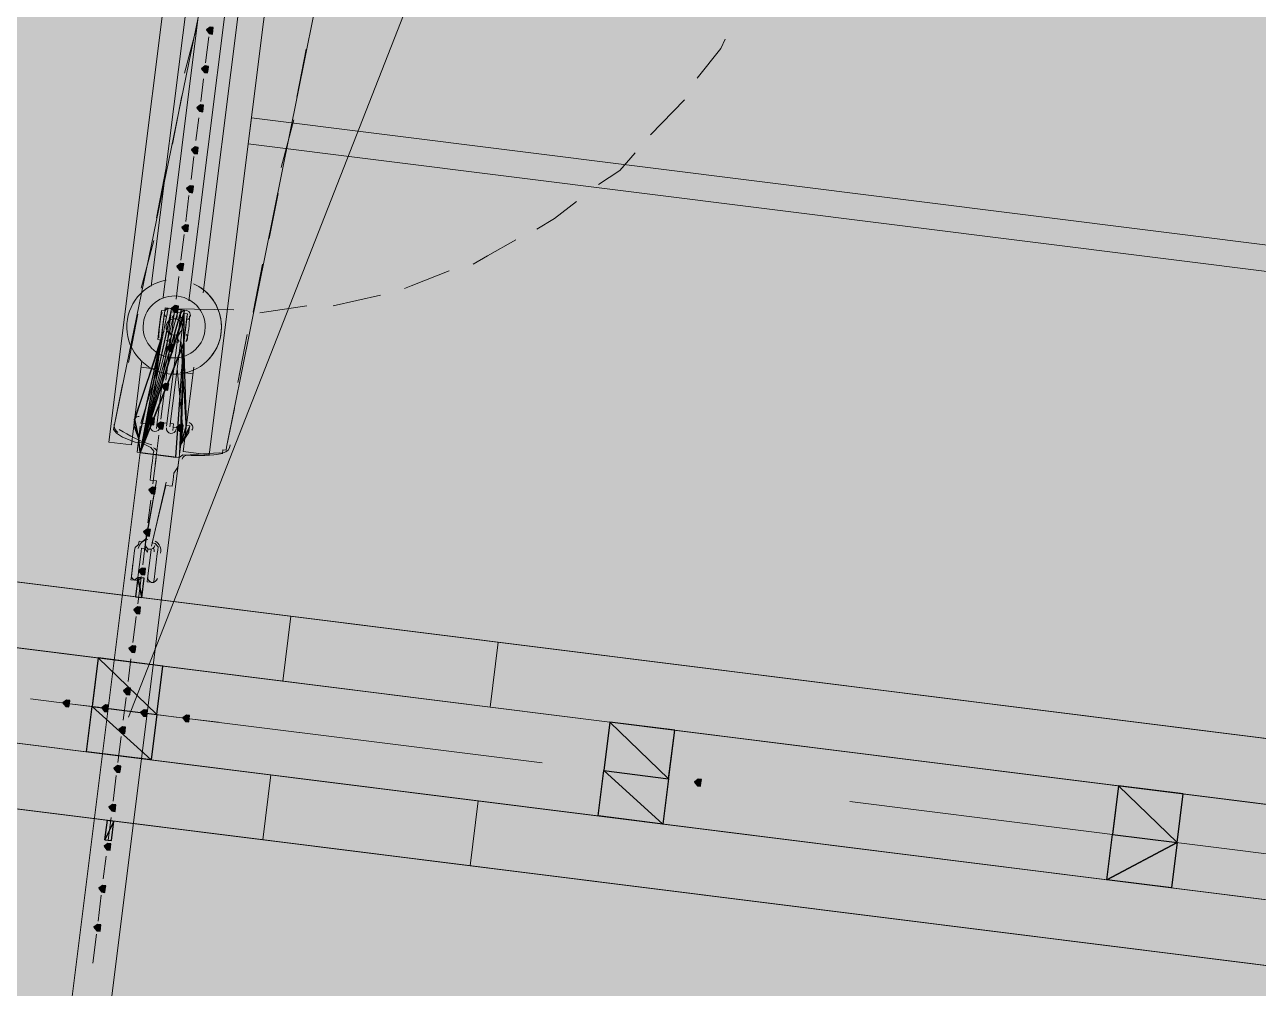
# Model space of a CAD drawing. Header units: metres. Extents: x -4 to 509425, y 7549 to 4732445.
# Drawn here: x 476022.517 to 476025.717, y 4719776.647 to 4719779.146 of the extents above; entities that cross this region are included whole.
import ezdxf

# ---------------------------------------------------------------- set-up
doc = ezdxf.new("R2010")
doc.units = ezdxf.units.M
doc.header["$LTSCALE"] = 0.01
doc.header["$MEASUREMENT"] = 0
doc.layers.get('0').update_dxf_attribs({"lineweight": 0})
for name, color, linetype in [('_SUBESTACIÓN', 1, 'Continuous'), ('NUDO GAROÑA', 211, 'Continuous'), ('SUBESTACION LA VID', 253, 'Continuous')]:
    doc.layers.add(name, color=color, linetype=linetype)

# ---------------------------------------------------------------- blocks, each defined once
blk = doc.blocks.new('A$Cfff6051d')
at = {"layer": 'SUBESTACION LA VID', "transparency": 33554687}
h = blk.add_hatch(color=256, dxfattribs=at)
h.dxf.hatch_style = 2
h.paths.add_polyline_path([(476023.0055, 4719779.1301), (476023.0065, 4719779.1385), (476022.9981, 4719779.1396), (476022.9887, 4719779.1322), (476022.996, 4719779.1228), (476023.0044, 4719779.1217)])
h = blk.add_hatch(color=256, dxfattribs=at)
h.dxf.hatch_style = 2
h.paths.add_polyline_path([(476022.9928, 4719779.0293), (476022.9939, 4719779.0377), (476022.9855, 4719779.0388), (476022.976, 4719779.0314), (476022.9834, 4719779.022), (476022.9918, 4719779.0209)])
h = blk.add_hatch(color=256, dxfattribs=at)
h.dxf.hatch_style = 2
h.paths.add_polyline_path([(476022.9802, 4719778.9285), (476022.9813, 4719778.9369), (476022.9729, 4719778.938), (476022.9634, 4719778.9306), (476022.9707, 4719778.9212), (476022.9792, 4719778.9201)])
h = blk.add_hatch(color=256, dxfattribs=at)
h.dxf.hatch_style = 2
h.paths.add_polyline_path([(476022.9665, 4719778.8193), (476022.9676, 4719778.8277), (476022.9592, 4719778.8288), (476022.9497, 4719778.8214), (476022.9571, 4719778.812), (476022.9655, 4719778.8109)])
h = blk.add_hatch(color=256, dxfattribs=at)
h.dxf.hatch_style = 2
h.paths.add_polyline_path([(476022.9539, 4719778.7185), (476022.9549, 4719778.7269), (476022.9465, 4719778.728), (476022.9371, 4719778.7206), (476022.9444, 4719778.7112), (476022.9528, 4719778.7101)])
h = blk.add_hatch(color=256, dxfattribs=at)
h.dxf.hatch_style = 2
h.paths.add_polyline_path([(476022.9412, 4719778.6177), (476022.9423, 4719778.6261), (476022.9339, 4719778.6272), (476022.9244, 4719778.6198), (476022.9318, 4719778.6104), (476022.9402, 4719778.6093)])
h = blk.add_hatch(color=256, dxfattribs=at)
h.dxf.hatch_style = 2
h.paths.add_polyline_path([(476022.9286, 4719778.5169), (476022.9297, 4719778.5253), (476022.9212, 4719778.5264), (476022.9118, 4719778.519), (476022.9191, 4719778.5096), (476022.9275, 4719778.5085)])
h = blk.add_hatch(color=256, dxfattribs=at)
h.dxf.hatch_style = 2
h.paths.add_polyline_path([(476022.9149, 4719778.4077), (476022.916, 4719778.4161), (476022.9076, 4719778.4172), (476022.8981, 4719778.4098), (476022.9055, 4719778.4004), (476022.9139, 4719778.3993)])
h = blk.add_hatch(color=256, dxfattribs=at)
h.dxf.hatch_style = 2
h.paths.add_polyline_path([(476022.9023, 4719778.3069), (476022.9033, 4719778.3153), (476022.8949, 4719778.3164), (476022.8855, 4719778.309), (476022.8928, 4719778.2996), (476022.9012, 4719778.2985)])
h = blk.add_hatch(color=256, dxfattribs=at)
h.dxf.hatch_style = 2
h.paths.add_polyline_path([(476022.8896, 4719778.2061), (476022.8907, 4719778.2145), (476022.8823, 4719778.2156), (476022.8728, 4719778.2082), (476022.8802, 4719778.1988), (476022.8886, 4719778.1977)])
h = blk.add_hatch(color=256, dxfattribs=at)
h.dxf.hatch_style = 2
h.paths.add_polyline_path([(476022.8528, 4719778.1169), (476022.8539, 4719778.1253), (476022.8455, 4719778.1263), (476022.836, 4719778.119), (476022.8434, 4719778.1095), (476022.8518, 4719778.1085)])
h = blk.add_hatch(color=256, dxfattribs=at)
h.dxf.hatch_style = 2
h.paths.add_polyline_path([(476022.877, 4719778.1053), (476022.878, 4719778.1137), (476022.8696, 4719778.1148), (476022.8602, 4719778.1074), (476022.8675, 4719778.098), (476022.8759, 4719778.0969)])
h = blk.add_hatch(color=256, dxfattribs=at)
h.dxf.hatch_style = 2
h.paths.add_polyline_path([(476022.9274, 4719778.099), (476022.9284, 4719778.1074), (476022.92, 4719778.1084), (476022.9106, 4719778.1011), (476022.9179, 4719778.0916), (476022.9263, 4719778.0906)])
h = blk.add_hatch(color=256, dxfattribs=at)
h.dxf.hatch_style = 2
h.paths.add_polyline_path([(476022.8559, 4719777.9373), (476022.857, 4719777.9457), (476022.8486, 4719777.9467), (476022.8391, 4719777.9394), (476022.8465, 4719777.9299), (476022.8549, 4719777.9289)])
h = blk.add_hatch(color=256, dxfattribs=at)
h.dxf.hatch_style = 2
h.paths.add_polyline_path([(476022.8422, 4719777.8281), (476022.8433, 4719777.8365), (476022.8349, 4719777.8375), (476022.8254, 4719777.8302), (476022.8328, 4719777.8207), (476022.8412, 4719777.8197)])
h = blk.add_hatch(color=256, dxfattribs=at)
h.dxf.hatch_style = 2
h.paths.add_polyline_path([(476022.8296, 4719777.7273), (476022.8307, 4719777.7357), (476022.8223, 4719777.7367), (476022.8128, 4719777.7294), (476022.8201, 4719777.7199), (476022.8286, 4719777.7189)])
h = blk.add_hatch(color=256, dxfattribs=at)
h.dxf.hatch_style = 2
h.paths.add_polyline_path([(476022.817, 4719777.6265), (476022.818, 4719777.6349), (476022.8096, 4719777.6359), (476022.8002, 4719777.6286), (476022.8075, 4719777.6191), (476022.8159, 4719777.6181)])
h = blk.add_hatch(color=256, dxfattribs=at)
h.dxf.hatch_style = 2
h.paths.add_polyline_path([(476022.8043, 4719777.5257), (476022.8054, 4719777.5341), (476022.797, 4719777.5351), (476022.7875, 4719777.5278), (476022.7949, 4719777.5183), (476022.8033, 4719777.5173)])
h = blk.add_hatch(color=256, dxfattribs=at)
h.dxf.hatch_style = 2
h.paths.add_polyline_path([(476022.7906, 4719777.4165), (476022.7917, 4719777.4249), (476022.7833, 4719777.4259), (476022.7738, 4719777.4186), (476022.7812, 4719777.4091), (476022.7896, 4719777.4081)])
h = blk.add_hatch(color=256, dxfattribs=at)
h.dxf.hatch_style = 2
h.paths.add_polyline_path([(476022.6331, 4719777.385), (476022.6342, 4719777.3934), (476022.6258, 4719777.3945), (476022.6163, 4719777.3871), (476022.6237, 4719777.3777), (476022.6321, 4719777.3766)])
h = blk.add_hatch(color=256, dxfattribs=at)
h.dxf.hatch_style = 2
h.paths.add_polyline_path([(476022.7339, 4719777.3724), (476022.735, 4719777.3808), (476022.7266, 4719777.3818), (476022.7171, 4719777.3745), (476022.7245, 4719777.365), (476022.7329, 4719777.364)])
h = blk.add_hatch(color=256, dxfattribs=at)
h.dxf.hatch_style = 2
h.paths.add_polyline_path([(476022.8347, 4719777.3598), (476022.8358, 4719777.3682), (476022.8274, 4719777.3692), (476022.8179, 4719777.3619), (476022.8253, 4719777.3524), (476022.8337, 4719777.3514)])
h = blk.add_hatch(color=256, dxfattribs=at)
h.dxf.hatch_style = 2
h.paths.add_polyline_path([(476022.9439, 4719777.3461), (476022.945, 4719777.3545), (476022.9366, 4719777.3555), (476022.9271, 4719777.3482), (476022.9345, 4719777.3387), (476022.9429, 4719777.3377)])
h = blk.add_hatch(color=256, dxfattribs=at)
h.dxf.hatch_style = 2
h.paths.add_polyline_path([(476022.778, 4719777.3157), (476022.7791, 4719777.3241), (476022.7706, 4719777.3251), (476022.7612, 4719777.3178), (476022.7685, 4719777.3083), (476022.7769, 4719777.3073)])
h = blk.add_hatch(color=256, dxfattribs=at)
h.dxf.hatch_style = 2
h.paths.add_polyline_path([(476022.7654, 4719777.2149), (476022.7664, 4719777.2233), (476022.758, 4719777.2243), (476022.7486, 4719777.217), (476022.7559, 4719777.2075), (476022.7643, 4719777.2065)])
h = blk.add_hatch(color=256, dxfattribs=at)
h.dxf.hatch_style = 2
h.paths.add_polyline_path([(476024.2712, 4719777.1797), (476024.2722, 4719777.1881), (476024.2638, 4719777.1891), (476024.2544, 4719777.1818), (476024.2617, 4719777.1723), (476024.2701, 4719777.1713)])
h = blk.add_hatch(color=256, dxfattribs=at)
h.dxf.hatch_style = 2
h.paths.add_polyline_path([(476022.7527, 4719777.1141), (476022.7538, 4719777.1225), (476022.7454, 4719777.1235), (476022.7359, 4719777.1162), (476022.7433, 4719777.1067), (476022.7517, 4719777.1057)])
h = blk.add_hatch(color=256, dxfattribs=at)
h.dxf.hatch_style = 2
h.paths.add_polyline_path([(476022.7401, 4719777.0133), (476022.7411, 4719777.0217), (476022.7327, 4719777.0227), (476022.7233, 4719777.0154), (476022.7306, 4719777.0059), (476022.739, 4719777.0049)])
h = blk.add_hatch(color=256, dxfattribs=at)
h.dxf.hatch_style = 2
h.paths.add_polyline_path([(476022.7264, 4719776.9041), (476022.7274, 4719776.9125), (476022.719, 4719776.9135), (476022.7096, 4719776.9062), (476022.7169, 4719776.8967), (476022.7253, 4719776.8957)])
h = blk.add_hatch(color=256, dxfattribs=at)
h.dxf.hatch_style = 2
h.paths.add_polyline_path([(476022.7138, 4719776.8032), (476022.7148, 4719776.8116), (476022.7064, 4719776.8127), (476022.697, 4719776.8054), (476022.7043, 4719776.7959), (476022.7127, 4719776.7948)])
at = {"layer": 'SUBESTACION LA VID', "lineweight": 15}
for p, q in [((476023.231, 4719781.2691), (476022.8761, 4719778.4382)), ((476023.2982, 4719781.2607), (476022.9433, 4719778.4298)), ((476022.8456, 4719778.4676), (476023.0078, 4719779.7612)), ((476022.98, 4719778.4507), (476023.1254, 4719779.61)), ((476022.9319, 4719779.0199), (476022.9645, 4719779.1438)), ((476022.995, 4719779.1144), (476022.9865, 4719779.0472)), ((476023.247, 4719779.0828), (476023.2228, 4719778.9578)), ((476022.9813, 4719779.0052), (476022.9739, 4719778.9464)), ((476022.9004, 4719778.8362), (476022.9246, 4719778.9611)), ((476022.9686, 4719778.9044), (476022.9613, 4719778.8456)), ((476023.2154, 4719778.899), (476023.1828, 4719778.7751)), ((476022.956, 4719778.8036), (476022.9486, 4719778.7448)), ((476022.8593, 4719778.6451), (476022.8835, 4719778.77)), ((476022.9434, 4719778.7028), (476022.9349, 4719778.6356)), ((476023.1744, 4719778.7079), (476023.1512, 4719778.5914)), ((476022.8194, 4719778.4623), (476022.852, 4719778.5863)), ((476022.9307, 4719778.602), (476022.9223, 4719778.5348)), ((476023.1344, 4719778.5252), (476023.1102, 4719778.4003)), ((476022.917, 4719778.4928), (476022.9097, 4719778.434)), ((476023.3171, 4719778.417), (476023.44, 4719778.4443)), ((476022.7867, 4719778.2702), (476022.8109, 4719778.3952)), ((476022.8792, 4719778.3951), (476022.8434, 4719778.1095)), ((476022.8602, 4719778.1074), (476022.896, 4719778.393)), ((476022.8792, 4719778.3951), (476022.8792, 4719778.3951)), ((476022.8876, 4719778.3941), (476022.8876, 4719778.3941)), ((476022.9044, 4719778.392), (476022.897, 4719778.3332)), ((476022.9033, 4719778.3836), (476022.9055, 4719778.4004)), ((476022.9065, 4719778.4088), (476023.0598, 4719778.4066)), ((476022.9117, 4719778.3825), (476022.9139, 4719778.3993)), ((476023.127, 4719778.3982), (476023.2488, 4719778.417)), ((476022.8854, 4719778.1043), (476022.9212, 4719778.3899)), ((476022.9296, 4719778.3888), (476022.9296, 4719778.3888)), ((476022.8014, 4719778.1148), (476022.8718, 4719778.3363)), ((476022.8718, 4719778.3363), (476022.8718, 4719778.3363)), ((476022.8981, 4719778.3416), (476022.8949, 4719778.3164)), ((476022.9065, 4719778.3405), (476022.9033, 4719778.3153)), ((476022.9358, 4719778.0979), (476022.9222, 4719778.33)), ((476022.9222, 4719778.33), (476022.9222, 4719778.33)), ((476023.0944, 4719778.3425), (476023.0702, 4719778.2176)), ((476022.8918, 4719778.2912), (476022.8833, 4719778.224)), ((476022.8613, 4719778.2523), (476022.8182, 4719778.1127)), ((476022.8529, 4719778.2534), (476022.8193, 4719778.2576)), ((476022.9128, 4719778.2544), (476022.9274, 4719778.099)), ((476022.9537, 4719778.2407), (476022.9201, 4719778.2449)), ((476022.7489, 4719778.1043), (476022.771, 4719778.2124)), ((476022.8791, 4719778.1904), (476022.8707, 4719778.1232)), ((476023.0618, 4719778.1504), (476023.0408, 4719778.0506)), ((476022.8129, 4719778.0707), (476022.8003, 4719778.1064)), ((476022.8098, 4719778.1137), (476022.8098, 4719778.1137)), ((476022.8098, 4719778.0455), (476022.8171, 4719778.1043)), ((476022.8266, 4719778.1116), (476022.8182, 4719778.1127)), ((476022.8266, 4719778.1116), (476022.8434, 4719778.1095)), ((476022.8423, 4719778.1011), (476022.8444, 4719778.1179)), ((476022.8518, 4719778.1085), (476022.8518, 4719778.1085)), ((476022.8612, 4719778.1158), (476022.8591, 4719778.099)), ((476022.8602, 4719778.1074), (476022.877, 4719778.1053)), ((476022.9032, 4719778.1105), (476022.8948, 4719778.1116)), ((476022.9011, 4719778.0937), (476022.9032, 4719778.1105)), ((476022.8255, 4719778.1032), (476022.8255, 4719778.1032)), ((476022.8654, 4719778.0811), (476022.856, 4719778.0055)), ((476022.919, 4719778.1), (476022.9022, 4719778.1021)), ((476022.9179, 4719778.0916), (476022.9179, 4719778.0916)), ((476022.919, 4719778.0318), (476022.9263, 4719778.0906)), ((476022.9221, 4719778.057), (476022.9431, 4719778.0885)), ((476022.8182, 4719778.0444), (476022.8182, 4719778.0444)), ((476022.8171, 4719778.036), (476022.636, 4719776.5912)), ((476022.9179, 4719778.0234), (476022.7368, 4719776.5785)), ((476022.8171, 4719778.036), (476022.9095, 4719778.0244)), ((476022.8581, 4719778.0223), (476022.8496, 4719777.9551)), ((476022.9106, 4719778.0328), (476022.9106, 4719778.0328)), ((476033.288, 4719776.3479), (476020.2759, 4719777.9792)), ((476022.8296, 4719777.7955), (476022.8591, 4719777.9625)), ((476022.8464, 4719777.7934), (476022.8843, 4719777.9593)), ((476022.8444, 4719777.9131), (476022.837, 4719777.8543)), ((476033.1157, 4719776.1988), (476020.406, 4719777.7922)), ((476022.8317, 4719777.8123), (476022.8233, 4719777.7451)), ((476022.8107, 4719777.7126), (476022.8191, 4719777.7798)), ((476022.8443, 4719777.7766), (476022.8359, 4719777.7094)), ((476022.8611, 4719777.7745), (476022.8527, 4719777.7073)), ((476022.8191, 4719777.7115), (476022.8107, 4719777.6443)), ((476022.8212, 4719777.6601), (476022.8275, 4719777.7105)), ((476022.8065, 4719777.6107), (476022.798, 4719777.5435)), ((476033.0852, 4719775.9552), (476020.3755, 4719777.5486)), ((476022.6772, 4719777.26), (476022.7077, 4719777.5037)), ((476022.7928, 4719777.5015), (476022.7854, 4719777.4427)), ((476022.8452, 4719777.239), (476022.8757, 4719777.4826)), ((476023.1865, 4719777.4436), (476023.7241, 4719777.3762)), ((476022.7801, 4719777.4007), (476022.7728, 4719777.3419)), ((476033.2153, 4719775.7682), (476020.2032, 4719777.3996)), ((476022.5995, 4719777.3892), (476022.5323, 4719777.3977)), ((476023.8596, 4719777.2313), (476022.5995, 4719777.3892)), ((476022.7087, 4719777.3755), (476022.6415, 4719777.384)), ((476022.8095, 4719777.3629), (476022.7423, 4719777.3713)), ((476022.9103, 4719777.3503), (476022.8515, 4719777.3576)), ((476023.0195, 4719777.3366), (476022.9523, 4719777.345)), ((476024.0044, 4719777.0937), (476024.035, 4719777.3373)), ((476024.1724, 4719777.0726), (476024.203, 4719777.3162)), ((476022.7675, 4719777.2999), (476022.7591, 4719777.2327)), ((476022.7549, 4719777.1991), (476022.7464, 4719777.1319)), ((476025.3233, 4719776.9283), (476025.3538, 4719777.1719)), ((476025.4913, 4719776.9072), (476025.5218, 4719777.1509)), ((476025.9176, 4719776.9732), (476024.6576, 4719777.1312)), ((476022.7412, 4719777.0899), (476022.7338, 4719777.0311)), ((476023.1349, 4719777.032), (476023.6725, 4719776.9646)), ((476022.7285, 4719776.9891), (476022.7212, 4719776.9303)), ((476022.7159, 4719776.8883), (476022.7075, 4719776.8211)), ((476022.7032, 4719776.7875), (476022.6938, 4719776.7119))]:
    blk.add_line(p, q, dxfattribs=at)
at = {"layer": 'SUBESTACION LA VID', "lineweight": 0}
for p, q in [((476022.9307, 4719778.3972), (476022.8171, 4719778.036)), ((476022.8171, 4719778.036), (476022.9179, 4719778.0234)), ((476022.7077, 4719777.5037), (476020.4648, 4719777.7849)), ((476022.8044, 4719777.6622), (476026.7693, 4719777.1651)), ((476026.6811, 4719777.0055), (476024.035, 4719777.3373)), ((476025.3538, 4719777.1719), (476024.035, 4719777.3373)), ((476024.0044, 4719777.0937), (476022.6772, 4719777.26)), ((476024.0044, 4719777.0937), (476026.6505, 4719776.7619))]:
    blk.add_line(p, q, dxfattribs=at)
at = {"layer": 'SUBESTACION LA VID', "lineweight": 15}
for points in [[(476022.8214, 4719778.2744), (476022.794, 4719778.056), (476022.7352, 4719778.0633), (476023.187, 4719781.6671)], [(476023.1865, 4719780.2337), (476022.7489, 4719778.1043), (476022.7478, 4719778.0959), (476022.7552, 4719778.0864), (476022.7709, 4719778.0759), (476022.8035, 4719778.0633), (476022.8203, 4719778.0612), (476022.8444, 4719778.0497), (476022.8518, 4719778.0402), (476022.8507, 4719778.0318), (476022.8486, 4719778.015), (476022.8465, 4719777.9982), (476022.8433, 4719777.973), (476022.8423, 4719777.9646), (476022.8591, 4719777.9625), (476022.8317, 4719777.8123), (476022.8223, 4719777.805), (476022.8139, 4719777.806), (476022.8128, 4719777.7976), (476022.8034, 4719777.7903), (476022.8023, 4719777.7819), (476022.7939, 4719777.7147), (476022.7928, 4719777.7063), (476022.8012, 4719777.7052), (476022.8107, 4719777.7126), (476022.8191, 4719777.7798), (476022.8202, 4719777.7882), (476022.8286, 4719777.7871), (476022.8359, 4719777.7777), (476022.837, 4719777.7861), (476022.8454, 4719777.785), (476022.8443, 4719777.7766), (476022.8359, 4719777.7094), (476022.8348, 4719777.701), (476022.8432, 4719777.7), (476022.8516, 4719777.6989), (476022.8527, 4719777.7073), (476022.8611, 4719777.7745), (476022.8622, 4719777.7829), (476022.8632, 4719777.7913), (476022.8559, 4719777.8008), (476022.8475, 4719777.8018), (476022.8832, 4719777.9509), (476022.9, 4719777.9488), (476022.9021, 4719777.9656), (476022.9043, 4719777.9824), (476022.9148, 4719777.9982), (476022.9179, 4719778.0234), (476022.9274, 4719778.0307), (476022.9358, 4719778.0297), (476022.9788, 4719778.0328), (476023.0219, 4719778.0359), (476023.0303, 4719778.0349), (476023.0313, 4719778.0433), (476023.0397, 4719778.0422), (476023.0408, 4719778.0506), (476023.47, 4719780.1811)], [(476023.1926, 4719779.6016), (476022.9956, 4719778.0307), (476022.9284, 4719778.0391), (476022.9558, 4719778.2575)], [(476024.2613, 4719779.0068), (476024.3223, 4719779.0845), (476024.3338, 4719779.1087)], [(476024.1405, 4719778.8599), (476024.1994, 4719778.9207), (476024.2288, 4719778.9512)], [(476026.8013, 4719778.3727), (476026.8097, 4719778.4399), (476023.1052, 4719778.9043), (476023.0967, 4719778.8371), (476026.8013, 4719778.3727)], [(476026.8013, 4719778.3727), (476026.8097, 4719778.4399), (476023.1052, 4719778.9043), (476023.0967, 4719778.8371), (476026.8013, 4719778.3727)], [(476024.005, 4719778.7318), (476024.0607, 4719778.7675), (476024.1006, 4719778.8137)], [(476023.8454, 4719778.6153), (476023.8916, 4719778.6436), (476023.9483, 4719778.6877)], [(476023.6805, 4719778.525), (476023.7172, 4719778.546), (476023.7907, 4719778.588)], [(476023.5019, 4719778.4621), (476023.5198, 4719778.4684), (476023.6185, 4719778.5072)], [(476022.9431, 4719778.0885), (476022.9442, 4719778.0969), (476022.9452, 4719778.1053), (476022.9368, 4719778.1063), (476022.9296, 4719778.3206), (476022.9306, 4719778.329), (476022.9317, 4719778.3374), (476022.9327, 4719778.3458), (476022.9338, 4719778.3542), (476022.9348, 4719778.3626), (476022.9359, 4719778.371), (476022.9369, 4719778.3794), (476022.938, 4719778.3878), (476022.9391, 4719778.3962), (476022.9307, 4719778.3972), (476022.9317, 4719778.4056), (476022.9233, 4719778.4067), (476022.9223, 4719778.3983), (476022.9139, 4719778.3993), (476022.9055, 4719778.4004), (476022.8971, 4719778.4014), (476022.8981, 4719778.4098), (476022.8897, 4719778.4109), (476022.8813, 4719778.4119), (476022.8803, 4719778.4035), (476022.8719, 4719778.4046), (476022.8708, 4719778.3962), (476022.8697, 4719778.3878), (476022.8687, 4719778.3794), (476022.8676, 4719778.371), (476022.8666, 4719778.3626), (476022.8655, 4719778.3542), (476022.8645, 4719778.3458), (476022.8634, 4719778.3374), (476022.8624, 4719778.329), (476022.8708, 4719778.3279), (476022.8024, 4719778.1232), (476022.8014, 4719778.1148), (476022.8003, 4719778.1064), (476022.8129, 4719778.0707), (476022.8098, 4719778.0455), (476022.8087, 4719778.0371), (476022.8171, 4719778.036), (476022.9095, 4719778.0244), (476022.9179, 4719778.0234), (476022.919, 4719778.0318), (476022.9221, 4719778.057), (476022.9431, 4719778.0885)], [(476022.8938, 4719778.1032), (476022.8938, 4719778.1032), (476022.9296, 4719778.3888)], [(476022.8864, 4719778.1127), (476022.878, 4719778.1137), (476022.8759, 4719778.0969)], [(476022.8171, 4719778.036), (476022.9179, 4719778.0234), (476022.7368, 4719776.5785), (476022.636, 4719776.5912), (476022.8171, 4719778.036)], [(476022.8591, 4719777.9625), (476022.8423, 4719777.9646), (476022.8433, 4719777.973), (476022.8465, 4719777.9982), (476022.8486, 4719778.015), (476022.8507, 4719778.0318)], [(476022.9179, 4719778.0234), (476022.9148, 4719777.9982), (476022.9043, 4719777.9824), (476022.9021, 4719777.9656), (476022.9, 4719777.9488), (476022.8832, 4719777.9509)], [(476026.7693, 4719777.1651), (476022.8212, 4719777.6601), (476022.8275, 4719777.7105), (476022.8107, 4719777.7126), (476022.8044, 4719777.6622), (476020.4271, 4719777.9602)], [(476021.9853, 4719777.5942), (476022.7077, 4719777.5037), (476022.6919, 4719777.3777), (476022.8599, 4719777.3566), (476022.8757, 4719777.4826), (476024.035, 4719777.3373), (476024.0192, 4719777.2113), (476024.1872, 4719777.1902), (476024.203, 4719777.3162), (476025.3538, 4719777.1719), (476025.338, 4719777.0459), (476025.506, 4719777.0249), (476025.5218, 4719777.1509), (476026.6811, 4719777.0055)], [(476022.8023, 4719777.7819), (476022.7939, 4719777.7147), (476022.7981, 4719777.7483)], [(476022.8044, 4719777.6622), (476022.8107, 4719777.7126), (476022.8275, 4719777.7105)], [(476026.6967, 4719776.5855), (476022.7485, 4719777.0805), (476022.7422, 4719777.0301), (476022.7254, 4719777.0322), (476022.7317, 4719777.0826), (476020.3544, 4719777.3806)], [(476021.9547, 4719777.3506), (476022.6772, 4719777.26), (476022.6919, 4719777.3777), (476022.8599, 4719777.3566), (476022.8452, 4719777.239), (476024.0044, 4719777.0937), (476024.0192, 4719777.2113), (476024.1872, 4719777.1902), (476024.1724, 4719777.0726), (476025.3233, 4719776.9283), (476025.338, 4719777.0459), (476025.506, 4719777.0249), (476025.4913, 4719776.9072), (476026.6505, 4719776.7619)], [(476023.1865, 4719777.4436), (476023.2076, 4719777.6116), (476023.7452, 4719777.5442), (476023.7241, 4719777.3762)], [(476023.1349, 4719777.032), (476023.156, 4719777.2), (476023.6936, 4719777.1326), (476023.6725, 4719776.9646)], [(476022.7317, 4719777.0826), (476022.7254, 4719777.0322), (476022.7422, 4719777.0301), (476022.7485, 4719777.0805)]]:
    blk.add_lwpolyline(points, dxfattribs=at)
at = {"layer": 'SUBESTACION LA VID'}
for points in [[(476023.0055, 4719779.1301), (476023.0065, 4719779.1385), (476022.9981, 4719779.1396), (476022.9887, 4719779.1322), (476022.996, 4719779.1228), (476023.0044, 4719779.1217)], [(476022.9928, 4719779.0293), (476022.9939, 4719779.0377), (476022.9855, 4719779.0388), (476022.976, 4719779.0314), (476022.9834, 4719779.022), (476022.9918, 4719779.0209)], [(476022.9802, 4719778.9285), (476022.9813, 4719778.9369), (476022.9729, 4719778.938), (476022.9634, 4719778.9306), (476022.9707, 4719778.9212), (476022.9792, 4719778.9201)], [(476022.9665, 4719778.8193), (476022.9676, 4719778.8277), (476022.9592, 4719778.8288), (476022.9497, 4719778.8214), (476022.9571, 4719778.812), (476022.9655, 4719778.8109)], [(476022.9539, 4719778.7185), (476022.9549, 4719778.7269), (476022.9465, 4719778.728), (476022.9371, 4719778.7206), (476022.9444, 4719778.7112), (476022.9528, 4719778.7101)], [(476022.9412, 4719778.6177), (476022.9423, 4719778.6261), (476022.9339, 4719778.6272), (476022.9244, 4719778.6198), (476022.9318, 4719778.6104), (476022.9402, 4719778.6093)], [(476022.9286, 4719778.5169), (476022.9297, 4719778.5253), (476022.9212, 4719778.5264), (476022.9118, 4719778.519), (476022.9191, 4719778.5096), (476022.9275, 4719778.5085)], [(476022.9296, 4719778.3206), (476022.9307, 4719778.3972), (476022.8171, 4719778.036)], [(476022.9149, 4719778.4077), (476022.916, 4719778.4161), (476022.9076, 4719778.4172), (476022.8981, 4719778.4098), (476022.9055, 4719778.4004), (476022.9139, 4719778.3993)], [(476022.9095, 4719778.0244), (476022.9296, 4719778.3206), (476022.8171, 4719778.036)], [(476022.9023, 4719778.3069), (476022.9033, 4719778.3153), (476022.8949, 4719778.3164), (476022.8855, 4719778.309), (476022.8928, 4719778.2996), (476022.9012, 4719778.2985)], [(476022.9368, 4719778.1063), (476022.9296, 4719778.3206), (476022.9221, 4719778.057)], [(476022.8896, 4719778.2061), (476022.8907, 4719778.2145), (476022.8823, 4719778.2156), (476022.8728, 4719778.2082), (476022.8802, 4719778.1988), (476022.8886, 4719778.1977)], [(476022.8129, 4719778.0707), (476022.8024, 4719778.1232), (476022.8003, 4719778.1064)], [(476022.8528, 4719778.1169), (476022.8539, 4719778.1253), (476022.8455, 4719778.1263), (476022.836, 4719778.119), (476022.8434, 4719778.1095), (476022.8518, 4719778.1085)], [(476022.877, 4719778.1053), (476022.878, 4719778.1137), (476022.8696, 4719778.1148), (476022.8602, 4719778.1074), (476022.8675, 4719778.098), (476022.8759, 4719778.0969)], [(476022.9274, 4719778.099), (476022.9284, 4719778.1074), (476022.92, 4719778.1084), (476022.9106, 4719778.1011), (476022.9179, 4719778.0916), (476022.9263, 4719778.0906)], [(476022.8559, 4719777.9373), (476022.857, 4719777.9457), (476022.8486, 4719777.9467), (476022.8391, 4719777.9394), (476022.8465, 4719777.9299), (476022.8549, 4719777.9289)], [(476022.8422, 4719777.8281), (476022.8433, 4719777.8365), (476022.8349, 4719777.8375), (476022.8254, 4719777.8302), (476022.8328, 4719777.8207), (476022.8412, 4719777.8197)], [(476022.8296, 4719777.7273), (476022.8307, 4719777.7357), (476022.8223, 4719777.7367), (476022.8128, 4719777.7294), (476022.8201, 4719777.7199), (476022.8286, 4719777.7189)], [(476022.8044, 4719777.6622), (476022.8212, 4719777.6601), (476022.8107, 4719777.7126)], [(476022.8212, 4719777.6601), (476022.8275, 4719777.7105), (476022.8107, 4719777.7126)], [(476022.817, 4719777.6265), (476022.818, 4719777.6349), (476022.8096, 4719777.6359), (476022.8002, 4719777.6286), (476022.8075, 4719777.6191), (476022.8159, 4719777.6181)], [(476022.8043, 4719777.5257), (476022.8054, 4719777.5341), (476022.797, 4719777.5351), (476022.7875, 4719777.5278), (476022.7949, 4719777.5183), (476022.8033, 4719777.5173)], [(476022.6919, 4719777.3777), (476022.8599, 4719777.3566), (476022.7077, 4719777.5037)], [(476022.8599, 4719777.3566), (476022.8757, 4719777.4826), (476022.7077, 4719777.5037)], [(476022.7906, 4719777.4165), (476022.7917, 4719777.4249), (476022.7833, 4719777.4259), (476022.7738, 4719777.4186), (476022.7812, 4719777.4091), (476022.7896, 4719777.4081)], [(476022.6331, 4719777.385), (476022.6342, 4719777.3934), (476022.6258, 4719777.3945), (476022.6163, 4719777.3871), (476022.6237, 4719777.3777), (476022.6321, 4719777.3766)], [(476022.6772, 4719777.26), (476022.6919, 4719777.3777), (476022.8452, 4719777.239)], [(476022.8452, 4719777.239), (476022.6919, 4719777.3777), (476022.8599, 4719777.3566)], [(476022.7339, 4719777.3724), (476022.735, 4719777.3808), (476022.7266, 4719777.3818), (476022.7171, 4719777.3745), (476022.7245, 4719777.365), (476022.7329, 4719777.364)], [(476022.8347, 4719777.3598), (476022.8358, 4719777.3682), (476022.8274, 4719777.3692), (476022.8179, 4719777.3619), (476022.8253, 4719777.3524), (476022.8337, 4719777.3514)], [(476022.9439, 4719777.3461), (476022.945, 4719777.3545), (476022.9366, 4719777.3555), (476022.9271, 4719777.3482), (476022.9345, 4719777.3387), (476022.9429, 4719777.3377)], [(476024.0192, 4719777.2113), (476024.1872, 4719777.1902), (476024.035, 4719777.3373)], [(476024.1872, 4719777.1902), (476024.203, 4719777.3162), (476024.035, 4719777.3373)], [(476022.778, 4719777.3157), (476022.7791, 4719777.3241), (476022.7706, 4719777.3251), (476022.7612, 4719777.3178), (476022.7685, 4719777.3083), (476022.7769, 4719777.3073)], [(476022.7654, 4719777.2149), (476022.7664, 4719777.2233), (476022.758, 4719777.2243), (476022.7486, 4719777.217), (476022.7559, 4719777.2075), (476022.7643, 4719777.2065)], [(476024.0044, 4719777.0937), (476024.0192, 4719777.2113), (476024.1724, 4719777.0726)], [(476024.1724, 4719777.0726), (476024.0192, 4719777.2113), (476024.1872, 4719777.1902)], [(476024.2712, 4719777.1797), (476024.2722, 4719777.1881), (476024.2638, 4719777.1891), (476024.2544, 4719777.1818), (476024.2617, 4719777.1723), (476024.2701, 4719777.1713)], [(476025.338, 4719777.0459), (476025.506, 4719777.0249), (476025.3538, 4719777.1719)], [(476025.506, 4719777.0249), (476025.5218, 4719777.1509), (476025.3538, 4719777.1719)], [(476022.7527, 4719777.1141), (476022.7538, 4719777.1225), (476022.7454, 4719777.1235), (476022.7359, 4719777.1162), (476022.7433, 4719777.1067), (476022.7517, 4719777.1057)], [(476022.7401, 4719777.0133), (476022.7411, 4719777.0217), (476022.7327, 4719777.0227), (476022.7233, 4719777.0154), (476022.7306, 4719777.0059), (476022.739, 4719777.0049)], [(476025.3233, 4719776.9283), (476025.338, 4719777.0459), (476025.506, 4719777.0249)], [(476025.4913, 4719776.9072), (476025.3233, 4719776.9283), (476025.506, 4719777.0249)], [(476022.7264, 4719776.9041), (476022.7274, 4719776.9125), (476022.719, 4719776.9135), (476022.7096, 4719776.9062), (476022.7169, 4719776.8967), (476022.7253, 4719776.8957)], [(476022.7138, 4719776.8032), (476022.7148, 4719776.8116), (476022.7064, 4719776.8127), (476022.697, 4719776.8054), (476022.7043, 4719776.7959), (476022.7127, 4719776.7948)]]:
    blk.add_lwpolyline(points, close=True, dxfattribs=at)
at = {"layer": 'SUBESTACION LA VID', "lineweight": 0}
for points in [[(476023.0055, 4719779.1301), (476023.0065, 4719779.1385), (476022.9981, 4719779.1396), (476022.9887, 4719779.1322), (476022.996, 4719779.1228), (476023.0044, 4719779.1217)], [(476022.9928, 4719779.0293), (476022.9939, 4719779.0377), (476022.9855, 4719779.0388), (476022.976, 4719779.0314), (476022.9834, 4719779.022), (476022.9918, 4719779.0209)], [(476022.9802, 4719778.9285), (476022.9813, 4719778.9369), (476022.9729, 4719778.938), (476022.9634, 4719778.9306), (476022.9707, 4719778.9212), (476022.9792, 4719778.9201)], [(476022.9665, 4719778.8193), (476022.9676, 4719778.8277), (476022.9592, 4719778.8288), (476022.9497, 4719778.8214), (476022.9571, 4719778.812), (476022.9655, 4719778.8109)], [(476022.9539, 4719778.7185), (476022.9549, 4719778.7269), (476022.9465, 4719778.728), (476022.9371, 4719778.7206), (476022.9444, 4719778.7112), (476022.9528, 4719778.7101)], [(476022.9412, 4719778.6177), (476022.9423, 4719778.6261), (476022.9339, 4719778.6272), (476022.9244, 4719778.6198), (476022.9318, 4719778.6104), (476022.9402, 4719778.6093)], [(476022.9286, 4719778.5169), (476022.9297, 4719778.5253), (476022.9212, 4719778.5264), (476022.9118, 4719778.519), (476022.9191, 4719778.5096), (476022.9275, 4719778.5085)], [(476022.9296, 4719778.3206), (476022.9307, 4719778.3972), (476022.8171, 4719778.036)], [(476022.9149, 4719778.4077), (476022.916, 4719778.4161), (476022.9076, 4719778.4172), (476022.8981, 4719778.4098), (476022.9055, 4719778.4004), (476022.9139, 4719778.3993)], [(476022.9095, 4719778.0244), (476022.9296, 4719778.3206), (476022.8171, 4719778.036)], [(476022.9023, 4719778.3069), (476022.9033, 4719778.3153), (476022.8949, 4719778.3164), (476022.8855, 4719778.309), (476022.8928, 4719778.2996), (476022.9012, 4719778.2985)], [(476022.9368, 4719778.1063), (476022.9296, 4719778.3206), (476022.9221, 4719778.057)], [(476022.8896, 4719778.2061), (476022.8907, 4719778.2145), (476022.8823, 4719778.2156), (476022.8728, 4719778.2082), (476022.8802, 4719778.1988), (476022.8886, 4719778.1977)], [(476022.8129, 4719778.0707), (476022.8024, 4719778.1232), (476022.8003, 4719778.1064)], [(476022.8528, 4719778.1169), (476022.8539, 4719778.1253), (476022.8455, 4719778.1263), (476022.836, 4719778.119), (476022.8434, 4719778.1095), (476022.8518, 4719778.1085)], [(476022.877, 4719778.1053), (476022.878, 4719778.1137), (476022.8696, 4719778.1148), (476022.8602, 4719778.1074), (476022.8675, 4719778.098), (476022.8759, 4719778.0969)], [(476022.9274, 4719778.099), (476022.9284, 4719778.1074), (476022.92, 4719778.1084), (476022.9106, 4719778.1011), (476022.9179, 4719778.0916), (476022.9263, 4719778.0906)], [(476022.8559, 4719777.9373), (476022.857, 4719777.9457), (476022.8486, 4719777.9467), (476022.8391, 4719777.9394), (476022.8465, 4719777.9299), (476022.8549, 4719777.9289)], [(476022.8422, 4719777.8281), (476022.8433, 4719777.8365), (476022.8349, 4719777.8375), (476022.8254, 4719777.8302), (476022.8328, 4719777.8207), (476022.8412, 4719777.8197)], [(476022.8296, 4719777.7273), (476022.8307, 4719777.7357), (476022.8223, 4719777.7367), (476022.8128, 4719777.7294), (476022.8201, 4719777.7199), (476022.8286, 4719777.7189)], [(476022.8044, 4719777.6622), (476022.8212, 4719777.6601), (476022.8107, 4719777.7126)], [(476022.8212, 4719777.6601), (476022.8275, 4719777.7105), (476022.8107, 4719777.7126)], [(476022.817, 4719777.6265), (476022.818, 4719777.6349), (476022.8096, 4719777.6359), (476022.8002, 4719777.6286), (476022.8075, 4719777.6191), (476022.8159, 4719777.6181)], [(476022.8043, 4719777.5257), (476022.8054, 4719777.5341), (476022.797, 4719777.5351), (476022.7875, 4719777.5278), (476022.7949, 4719777.5183), (476022.8033, 4719777.5173)], [(476022.6919, 4719777.3777), (476022.8599, 4719777.3566), (476022.7077, 4719777.5037)], [(476022.8599, 4719777.3566), (476022.8757, 4719777.4826), (476022.7077, 4719777.5037)], [(476022.7906, 4719777.4165), (476022.7917, 4719777.4249), (476022.7833, 4719777.4259), (476022.7738, 4719777.4186), (476022.7812, 4719777.4091), (476022.7896, 4719777.4081)], [(476022.6331, 4719777.385), (476022.6342, 4719777.3934), (476022.6258, 4719777.3945), (476022.6163, 4719777.3871), (476022.6237, 4719777.3777), (476022.6321, 4719777.3766)], [(476022.6772, 4719777.26), (476022.6919, 4719777.3777), (476022.8452, 4719777.239)], [(476022.8452, 4719777.239), (476022.6919, 4719777.3777), (476022.8599, 4719777.3566)], [(476022.7339, 4719777.3724), (476022.735, 4719777.3808), (476022.7266, 4719777.3818), (476022.7171, 4719777.3745), (476022.7245, 4719777.365), (476022.7329, 4719777.364)], [(476022.8347, 4719777.3598), (476022.8358, 4719777.3682), (476022.8274, 4719777.3692), (476022.8179, 4719777.3619), (476022.8253, 4719777.3524), (476022.8337, 4719777.3514)], [(476022.9439, 4719777.3461), (476022.945, 4719777.3545), (476022.9366, 4719777.3555), (476022.9271, 4719777.3482), (476022.9345, 4719777.3387), (476022.9429, 4719777.3377)], [(476024.0192, 4719777.2113), (476024.1872, 4719777.1902), (476024.035, 4719777.3373)], [(476024.1872, 4719777.1902), (476024.203, 4719777.3162), (476024.035, 4719777.3373)], [(476022.778, 4719777.3157), (476022.7791, 4719777.3241), (476022.7706, 4719777.3251), (476022.7612, 4719777.3178), (476022.7685, 4719777.3083), (476022.7769, 4719777.3073)], [(476022.7654, 4719777.2149), (476022.7664, 4719777.2233), (476022.758, 4719777.2243), (476022.7486, 4719777.217), (476022.7559, 4719777.2075), (476022.7643, 4719777.2065)], [(476024.0044, 4719777.0937), (476024.0192, 4719777.2113), (476024.1724, 4719777.0726)], [(476024.1724, 4719777.0726), (476024.0192, 4719777.2113), (476024.1872, 4719777.1902)], [(476024.2712, 4719777.1797), (476024.2722, 4719777.1881), (476024.2638, 4719777.1891), (476024.2544, 4719777.1818), (476024.2617, 4719777.1723), (476024.2701, 4719777.1713)], [(476025.338, 4719777.0459), (476025.506, 4719777.0249), (476025.3538, 4719777.1719)], [(476025.506, 4719777.0249), (476025.5218, 4719777.1509), (476025.3538, 4719777.1719)], [(476022.7527, 4719777.1141), (476022.7538, 4719777.1225), (476022.7454, 4719777.1235), (476022.7359, 4719777.1162), (476022.7433, 4719777.1067), (476022.7517, 4719777.1057)], [(476022.7401, 4719777.0133), (476022.7411, 4719777.0217), (476022.7327, 4719777.0227), (476022.7233, 4719777.0154), (476022.7306, 4719777.0059), (476022.739, 4719777.0049)], [(476025.3233, 4719776.9283), (476025.338, 4719777.0459), (476025.506, 4719777.0249)], [(476025.4913, 4719776.9072), (476025.3233, 4719776.9283), (476025.506, 4719777.0249)], [(476022.7264, 4719776.9041), (476022.7274, 4719776.9125), (476022.719, 4719776.9135), (476022.7096, 4719776.9062), (476022.7169, 4719776.8967), (476022.7253, 4719776.8957)], [(476022.7138, 4719776.8032), (476022.7148, 4719776.8116), (476022.7064, 4719776.8127), (476022.697, 4719776.8054), (476022.7043, 4719776.7959), (476022.7127, 4719776.7948)]]:
    blk.add_lwpolyline(points, close=True, dxfattribs=at)
for points in [[(476022.8171, 4719778.036), (476022.8897, 4719778.4109), (476022.8171, 4719778.036), (476022.8897, 4719778.4109), (476022.8171, 4719778.036), (476022.8897, 4719778.4109), (476022.8171, 4719778.036), (476022.8897, 4719778.4109), (476022.8171, 4719778.036), (476022.8981, 4719778.4098)], [(476022.8171, 4719778.036), (476022.9233, 4719778.4067), (476022.8171, 4719778.036), (476022.9233, 4719778.4067), (476022.8171, 4719778.036), (476022.9233, 4719778.4067)], [(476022.8171, 4719778.036), (476022.9317, 4719778.4056), (476022.8171, 4719778.036), (476022.9317, 4719778.4056), (476022.8171, 4719778.036), (476022.9317, 4719778.4056)], [(476022.8971, 4719778.4014), (476022.8171, 4719778.036), (476022.8971, 4719778.4014), (476022.8171, 4719778.036), (476022.8971, 4719778.4014)], [(476022.8171, 4719778.036), (476022.9055, 4719778.4004), (476022.8171, 4719778.036), (476022.9139, 4719778.3993), (476022.8171, 4719778.036), (476022.9139, 4719778.3993), (476022.8171, 4719778.036), (476022.9223, 4719778.3983)], [(476022.8708, 4719778.3962), (476022.8624, 4719778.329), (476022.8719, 4719778.4046), (476022.8624, 4719778.329), (476022.8719, 4719778.4046), (476022.8624, 4719778.329), (476022.8719, 4719778.4046), (476022.8624, 4719778.329), (476022.8719, 4719778.4046), (476022.8624, 4719778.329)], [(476022.8697, 4719778.3878), (476022.8634, 4719778.3374), (476022.8708, 4719778.3962), (476022.8634, 4719778.3374), (476022.8708, 4719778.3962), (476022.8634, 4719778.3374), (476022.8708, 4719778.3962), (476022.8634, 4719778.3374), (476022.8708, 4719778.3962), (476022.8634, 4719778.3374)], [(476022.8708, 4719778.3279), (476022.8803, 4719778.4035), (476022.8708, 4719778.3279), (476022.8803, 4719778.4035), (476022.8708, 4719778.3279), (476022.8813, 4719778.4119), (476022.8708, 4719778.3279), (476022.8813, 4719778.4119), (476022.8708, 4719778.3279), (476022.8813, 4719778.4119), (476022.8708, 4719778.3279), (476022.8813, 4719778.4119), (476022.8708, 4719778.3279)], [(476022.8708, 4719778.3279), (476022.8803, 4719778.4035), (476022.8708, 4719778.3279), (476022.8803, 4719778.4035), (476022.8708, 4719778.3279), (476022.8803, 4719778.4035), (476022.8708, 4719778.3279), (476022.8803, 4719778.4035), (476022.8708, 4719778.3279), (476022.8803, 4719778.4035), (476022.8708, 4719778.3279), (476022.8803, 4719778.4035)], [(476022.9307, 4719778.3972), (476022.9296, 4719778.3206), (476022.9391, 4719778.3962), (476022.9296, 4719778.3206), (476022.9391, 4719778.3962), (476022.9296, 4719778.3206), (476022.9391, 4719778.3962), (476022.9296, 4719778.3206), (476022.9391, 4719778.3962), (476022.9296, 4719778.3206), (476022.9391, 4719778.3962), (476022.9296, 4719778.3206), (476022.9391, 4719778.3962), (476022.9296, 4719778.3206), (476022.9391, 4719778.3962), (476022.9296, 4719778.3206), (476022.9391, 4719778.3962), (476022.9296, 4719778.3206), (476022.9391, 4719778.3962), (476022.9296, 4719778.3206), (476022.938, 4719778.3878), (476022.9306, 4719778.329), (476022.938, 4719778.3878), (476022.9306, 4719778.329), (476022.938, 4719778.3878), (476022.9306, 4719778.329), (476022.938, 4719778.3878), (476022.9306, 4719778.329), (476022.938, 4719778.3878), (476022.9306, 4719778.329), (476022.938, 4719778.3878), (476022.9317, 4719778.3374), (476022.938, 4719778.3878)], [(476022.8666, 4719778.3626), (476022.8676, 4719778.371), (476022.8666, 4719778.3626), (476022.8676, 4719778.371), (476022.8655, 4719778.3542), (476022.8687, 4719778.3794), (476022.8655, 4719778.3542), (476022.8687, 4719778.3794), (476022.8655, 4719778.3542), (476022.8687, 4719778.3794), (476022.8655, 4719778.3542), (476022.8687, 4719778.3794), (476022.8645, 4719778.3458), (476022.8697, 4719778.3878), (476022.8645, 4719778.3458), (476022.8697, 4719778.3878), (476022.8645, 4719778.3458), (476022.8697, 4719778.3878), (476022.8645, 4719778.3458)], [(476022.9369, 4719778.3794), (476022.9317, 4719778.3374), (476022.9369, 4719778.3794), (476022.9317, 4719778.3374), (476022.9369, 4719778.3794), (476022.9317, 4719778.3374)], [(476022.9369, 4719778.3794), (476022.9327, 4719778.3458), (476022.9369, 4719778.3794)], [(476022.9359, 4719778.371), (476022.9327, 4719778.3458), (476022.9359, 4719778.371), (476022.9327, 4719778.3458), (476022.9359, 4719778.371), (476022.9338, 4719778.3542), (476022.9348, 4719778.3626), (476022.9338, 4719778.3542), (476022.9348, 4719778.3626)], [(476022.9296, 4719778.3206), (476022.9095, 4719778.0244), (476022.9296, 4719778.3206), (476022.9095, 4719778.0244), (476022.9296, 4719778.3206), (476022.919, 4719778.0318), (476022.9296, 4719778.3206), (476022.919, 4719778.0318)], [(476022.8014, 4719778.1148), (476022.8003, 4719778.1064), (476022.8014, 4719778.1148), (476022.8003, 4719778.1064), (476022.8014, 4719778.1148), (476022.8003, 4719778.1064), (476022.8024, 4719778.1232), (476022.8003, 4719778.1064), (476022.8024, 4719778.1232), (476022.8003, 4719778.1064), (476022.8024, 4719778.1232)], [(476022.9221, 4719778.057), (476022.9368, 4719778.1063), (476022.9221, 4719778.057), (476022.9368, 4719778.1063), (476022.9221, 4719778.057), (476022.9368, 4719778.1063), (476022.9221, 4719778.057), (476022.9452, 4719778.1053)], [(476022.9442, 4719778.0969), (476022.9221, 4719778.057), (476022.9442, 4719778.0969), (476022.9221, 4719778.057)], [(476022.9442, 4719778.0969), (476022.9431, 4719778.0885), (476022.9442, 4719778.0969), (476022.9431, 4719778.0885), (476022.9442, 4719778.0969), (476022.9431, 4719778.0885), (476022.9442, 4719778.0969)], [(476022.8087, 4719778.0371), (476022.8129, 4719778.0707), (476022.8087, 4719778.0371), (476022.8129, 4719778.0707), (476022.8087, 4719778.0371), (476022.8129, 4719778.0707)], [(476022.8098, 4719778.0455), (476022.8129, 4719778.0707), (476022.8098, 4719778.0455)], [(476020.4271, 4719777.9602), (476030.7595, 4719776.6649), (476022.8044, 4719777.6622)], [(476020.9268, 4719777.7269), (476022.7077, 4719777.5037), (476024.035, 4719777.3373), (476025.5218, 4719777.1509)], [(476020.8963, 4719777.4833), (476022.6772, 4719777.26), (476020.4343, 4719777.5412)], [(476020.3544, 4719777.3806), (476030.6868, 4719776.0852), (476022.7317, 4719777.0826)], [(476030.6868, 4719776.0852), (476026.7219, 4719776.5823), (476022.7317, 4719777.0826), (476026.6967, 4719776.5855)], [(476025.3233, 4719776.9283), (476026.6505, 4719776.7619), (476024.1724, 4719777.0726)]]:
    blk.add_lwpolyline(points, dxfattribs=at)
at = {"layer": 'SUBESTACION LA VID', "lineweight": 15}
for points, knots in [([(476022.884, 4719778.483), (476022.8241, 4719778.4726), (476022.7808, 4719778.42), (476022.7822, 4719778.3592), (476022.7836, 4719778.2984), (476022.8293, 4719778.2478), (476022.8896, 4719778.2402), (476022.95, 4719778.2327), (476023.0068, 4719778.2704), (476023.0231, 4719778.329), (476023.0395, 4719778.3875), (476023.0105, 4719778.4493), (476022.955, 4719778.4741)], [0, 0, 0, 0, 1, 1, 1, 2, 2, 2, 3, 3, 3, 4, 4, 4, 4]), ([(476022.9879, 4719778.2715), (476023.0183, 4719778.2995), (476023.0327, 4719778.3409), (476023.0261, 4719778.3817), (476023.0195, 4719778.4225), (476022.9928, 4719778.4572), (476022.955, 4719778.4741)], [0, 0, 0, 0, 1, 1, 1, 2, 2, 2, 2]), ([(476022.9847, 4719778.352), (476022.9902, 4719778.3961), (476022.959, 4719778.4363), (476022.9149, 4719778.4418), (476022.8708, 4719778.4474), (476022.8306, 4719778.4161), (476022.8251, 4719778.372), (476022.8196, 4719778.328), (476022.8508, 4719778.2878), (476022.8949, 4719778.2822), (476022.939, 4719778.2767), (476022.9792, 4719778.308), (476022.9847, 4719778.352)], [0, 0, 0, 0, 1, 1, 1, 2, 2, 2, 3, 3, 3, 4, 4, 4, 4]), ([(476022.8939, 4719778.4103), (476022.8885, 4719778.411), (476022.8833, 4719778.4082), (476022.8809, 4719778.4033), (476022.8785, 4719778.3984), (476022.8795, 4719778.3925), (476022.8834, 4719778.3887)], [0, 0, 0, 0, 1, 1, 1, 2, 2, 2, 2]), ([(476022.8987, 4719778.3868), (476022.9034, 4719778.3895), (476022.9059, 4719778.3949), (476022.9048, 4719778.4003), (476022.9037, 4719778.4056), (476022.8993, 4719778.4097), (476022.8939, 4719778.4103)], [0, 0, 0, 0, 1, 1, 1, 2, 2, 2, 2]), ([(476022.9359, 4719778.4051), (476022.9305, 4719778.4058), (476022.9253, 4719778.4029), (476022.9229, 4719778.398), (476022.9205, 4719778.3931), (476022.9215, 4719778.3872), (476022.9254, 4719778.3834)], [0, 0, 0, 0, 1, 1, 1, 2, 2, 2, 2]), ([(476022.9407, 4719778.3815), (476022.9454, 4719778.3842), (476022.9479, 4719778.3897), (476022.9468, 4719778.395), (476022.9457, 4719778.4003), (476022.9413, 4719778.4044), (476022.9359, 4719778.4051)], [0, 0, 0, 0, 1, 1, 1, 2, 2, 2, 2]), ([(476022.9259, 4719778.3594), (476022.9274, 4719778.371), (476022.9191, 4719778.3816), (476022.9075, 4719778.383), (476022.8959, 4719778.3845), (476022.8854, 4719778.3763), (476022.8839, 4719778.3647), (476022.8825, 4719778.3531), (476022.8907, 4719778.3425), (476022.9023, 4719778.341), (476022.9139, 4719778.3396), (476022.9245, 4719778.3478), (476022.9259, 4719778.3594)], [0, 0, 0, 0, 1, 1, 1, 2, 2, 2, 3, 3, 3, 4, 4, 4, 4]), ([(476022.8786, 4719778.3499), (476022.8755, 4719778.3481), (476022.8733, 4719778.3452), (476022.8726, 4719778.3417), (476022.8718, 4719778.3382), (476022.8725, 4719778.3346), (476022.8745, 4719778.3317)], [0, 0, 0, 0, 1, 1, 1, 2, 2, 2, 2]), ([(476022.8913, 4719778.328), (476022.8948, 4719778.33), (476022.8971, 4719778.3334), (476022.8976, 4719778.3374), (476022.898, 4719778.3413), (476022.8967, 4719778.3452), (476022.8939, 4719778.348)], [0, 0, 0, 0, 1, 1, 1, 2, 2, 2, 2]), ([(476022.9206, 4719778.3446), (476022.9171, 4719778.3427), (476022.9148, 4719778.3392), (476022.9144, 4719778.3353), (476022.9139, 4719778.3313), (476022.9152, 4719778.3274), (476022.918, 4719778.3246)], [0, 0, 0, 0, 1, 1, 1, 2, 2, 2, 2]), ([(476022.9353, 4719778.3241), (476022.938, 4719778.3264), (476022.9395, 4719778.3297), (476022.9396, 4719778.3333), (476022.9398, 4719778.3368), (476022.9384, 4719778.3402), (476022.9359, 4719778.3427)], [0, 0, 0, 0, 1, 1, 1, 2, 2, 2, 2]), ([(476022.8142, 4719778.1301), (476022.8101, 4719778.13), (476022.8062, 4719778.1279), (476022.8039, 4719778.1244), (476022.8016, 4719778.1209), (476022.8012, 4719778.1165), (476022.8027, 4719778.1127)], [0, 0, 0, 0, 1, 1, 1, 2, 2, 2, 2]), ([(476022.8429, 4719778.1053), (476022.842, 4719778.0983), (476022.8469, 4719778.092), (476022.8539, 4719778.0911), (476022.8608, 4719778.0903), (476022.8672, 4719778.0952), (476022.8681, 4719778.1022)], [0, 0, 0, 0, 1, 1, 1, 2, 2, 2, 2]), ([(476022.9508, 4719778.0941), (476022.9532, 4719778.0975), (476022.9539, 4719778.1018), (476022.9525, 4719778.1058), (476022.9511, 4719778.1097), (476022.9479, 4719778.1127), (476022.9439, 4719778.1138)], [0, 0, 0, 0, 1, 1, 1, 2, 2, 2, 2]), ([(476022.8849, 4719778.1), (476022.884, 4719778.0931), (476022.8889, 4719778.0867), (476022.8959, 4719778.0859), (476022.9028, 4719778.085), (476022.9092, 4719778.0899), (476022.9101, 4719778.0969)], [0, 0, 0, 0, 1, 1, 1, 2, 2, 2, 2]), ([(476022.8303, 4719777.8007), (476022.8289, 4719777.7938), (476022.8334, 4719777.7871), (476022.8402, 4719777.7857), (476022.8471, 4719777.7843), (476022.8538, 4719777.7888), (476022.8552, 4719777.7956)], [0, 0, 0, 0, 1, 1, 1, 2, 2, 2, 2]), ([(476022.7946, 4719777.7198), (476022.7932, 4719777.713), (476022.7976, 4719777.7063), (476022.8045, 4719777.7049), (476022.8114, 4719777.7035), (476022.8181, 4719777.7079), (476022.8195, 4719777.7148)], [0, 0, 0, 0, 1, 1, 1, 2, 2, 2, 2]), ([(476022.8366, 4719777.7146), (476022.8352, 4719777.7077), (476022.8396, 4719777.701), (476022.8465, 4719777.6996), (476022.8534, 4719777.6982), (476022.8601, 4719777.7027), (476022.8615, 4719777.7095)], [0, 0, 0, 0, 1, 1, 1, 2, 2, 2, 2])]:
    blk.add_open_spline(points, degree=3, knots=knots, dxfattribs=at)
for points in [[(476022.8734, 4719778.3993), (476022.8678, 4719778.3779), (476022.865, 4719778.3558), (476022.8652, 4719778.3337)], [(476022.9043, 4719778.409), (476022.9014, 4719778.4095), (476022.8985, 4719778.4097), (476022.8957, 4719778.4098)], [(476022.9256, 4719778.4061), (476022.9228, 4719778.4067), (476022.92, 4719778.4071), (476022.9171, 4719778.4074)], [(476022.9038, 4719778.3832), (476022.9005, 4719778.383), (476022.8974, 4719778.3821), (476022.8946, 4719778.3805)], [(476022.9195, 4719778.3774), (476022.9172, 4719778.3796), (476022.9143, 4719778.3813), (476022.9112, 4719778.3822)], [(476022.9364, 4719778.3247), (476022.9421, 4719778.3462), (476022.9448, 4719778.3682), (476022.9446, 4719778.3904)], [(476022.8903, 4719778.3467), (476022.8927, 4719778.3445), (476022.8955, 4719778.3428), (476022.8986, 4719778.3418)], [(476022.9061, 4719778.3409), (476022.9093, 4719778.3411), (476022.9124, 4719778.342), (476022.9153, 4719778.3436)], [(476022.8846, 4719778.3266), (476022.8876, 4719778.3259), (476022.8907, 4719778.3254), (476022.8937, 4719778.3251)], [(476022.9066, 4719778.3234), (476022.9098, 4719778.323), (476022.913, 4719778.3227), (476022.9162, 4719778.3226)], [(476022.7497, 4719778.1101), (476022.7479, 4719778.1015), (476022.7516, 4719778.0928), (476022.759, 4719778.088)], [(476022.7624, 4719778.0964), (476022.7887, 4719778.0795), (476022.8171, 4719778.066), (476022.8468, 4719778.0562)], [(476022.8595, 4719778.034), (476022.8608, 4719778.0403), (476022.8571, 4719778.0466), (476022.851, 4719778.0486)], [(476023.0323, 4719778.0356), (476023.0423, 4719778.0373), (476023.0497, 4719778.0459), (476023.0499, 4719778.0561)], [(476022.9394, 4719778.0292), (476022.933, 4719778.0297), (476022.9272, 4719778.0254), (476022.9259, 4719778.0191)], [(476022.9372, 4719778.0298), (476022.9686, 4719778.0271), (476023.0003, 4719778.0285), (476023.0313, 4719778.0341)], [(476022.8365, 4719777.8107), (476022.8241, 4719777.809), (476022.8141, 4719777.7996), (476022.8116, 4719777.7872)], [(476022.8337, 4719777.792), (476022.8309, 4719777.7901), (476022.8289, 4719777.7872), (476022.8282, 4719777.7839)], [(476022.8531, 4719777.7788), (476022.8538, 4719777.7822), (476022.8531, 4719777.7856), (476022.8512, 4719777.7884)], [(476022.8697, 4719777.7755), (476022.8722, 4719777.7878), (476022.8666, 4719777.8003), (476022.8559, 4719777.8068)]]:
    blk.add_open_spline(points, degree=3, dxfattribs=at)
at = {"layer": 'SUBESTACION LA VID'}
for points in [[(476022.8024, 4719778.1232), (476022.8024, 4719778.1232), (476022.8708, 4719778.3279), (476022.8708, 4719778.3279), (476022.8708, 4719778.3279), (476022.8129, 4719778.0707), (476022.8129, 4719778.0707), (476022.8129, 4719778.0707), (476022.8024, 4719778.1232), (476022.8024, 4719778.1232)], [(476022.8708, 4719778.3279), (476022.8708, 4719778.3279), (476022.8129, 4719778.0707), (476022.8129, 4719778.0707), (476022.8129, 4719778.0707), (476022.8171, 4719778.036), (476022.8171, 4719778.036), (476022.8171, 4719778.036), (476022.8708, 4719778.3279), (476022.8708, 4719778.3279)], [(476022.7254, 4719777.0322), (476022.7254, 4719777.0322), (476022.7485, 4719777.0805), (476022.7485, 4719777.0805), (476022.7485, 4719777.0805), (476022.7317, 4719777.0826), (476022.7317, 4719777.0826), (476022.7317, 4719777.0826), (476022.7254, 4719777.0322), (476022.7254, 4719777.0322)], [(476022.7422, 4719777.0301), (476022.7422, 4719777.0301), (476022.7254, 4719777.0322), (476022.7254, 4719777.0322), (476022.7254, 4719777.0322), (476022.7485, 4719777.0805), (476022.7485, 4719777.0805), (476022.7485, 4719777.0805), (476022.7422, 4719777.0301), (476022.7422, 4719777.0301)]]:
    blk.add_open_spline(points, degree=3, knots=[0, 0, 0, 0, 1, 1, 1, 2, 2, 2, 3, 3, 3, 3], dxfattribs=at)
at = {"layer": 'SUBESTACION LA VID', "lineweight": 0}
for points in [[(476022.8024, 4719778.1232), (476022.8024, 4719778.1232), (476022.8708, 4719778.3279), (476022.8708, 4719778.3279), (476022.8708, 4719778.3279), (476022.8129, 4719778.0707), (476022.8129, 4719778.0707), (476022.8129, 4719778.0707), (476022.8024, 4719778.1232), (476022.8024, 4719778.1232)], [(476022.8708, 4719778.3279), (476022.8708, 4719778.3279), (476022.8129, 4719778.0707), (476022.8129, 4719778.0707), (476022.8129, 4719778.0707), (476022.8171, 4719778.036), (476022.8171, 4719778.036), (476022.8171, 4719778.036), (476022.8708, 4719778.3279), (476022.8708, 4719778.3279)], [(476022.7254, 4719777.0322), (476022.7254, 4719777.0322), (476022.7485, 4719777.0805), (476022.7485, 4719777.0805), (476022.7485, 4719777.0805), (476022.7317, 4719777.0826), (476022.7317, 4719777.0826), (476022.7317, 4719777.0826), (476022.7254, 4719777.0322), (476022.7254, 4719777.0322)], [(476022.7422, 4719777.0301), (476022.7422, 4719777.0301), (476022.7254, 4719777.0322), (476022.7254, 4719777.0322), (476022.7254, 4719777.0322), (476022.7485, 4719777.0805), (476022.7485, 4719777.0805), (476022.7485, 4719777.0805), (476022.7422, 4719777.0301), (476022.7422, 4719777.0301)]]:
    blk.add_open_spline(points, degree=3, knots=[0, 0, 0, 0, 1, 1, 1, 2, 2, 2, 3, 3, 3, 3], dxfattribs=at)

msp = doc.modelspace()

# ---------------------------------------------------------------- hatches: boundary and pattern name
at = {"layer": '_SUBESTACIÓN', "transparency": 33554559}
h = msp.add_hatch(color=1, dxfattribs=at)
h.dxf.hatch_style = 1
h.paths.add_polyline_path([(475968.6399, 4719805.825), (476089.9386, 4719790.615), (476078.1686, 4719696.74), (475956.8686, 4719711.9502)])

# ---------------------------------------------------------------- linework, layer by layer
at = {"color": 252, "linetype": 'Continuous'}
msp.add_line((476054.7468, 4719858.8969), (476022.7863, 4719777.3498), dxfattribs=at)
at = {"layer": 'NUDO GAROÑA', "color": 1, "const_width": 10}
msp.add_lwpolyline([(476020.09, 4719778), (476049.4926, 4719860.7903)], dxfattribs=at)

# ---------------------------------------------------------------- block references
at = {"linetype": 'Continuous'}
msp.add_blockref('A$Cfff6051d', (0, 0), dxfattribs=at)

doc.saveas('drawing.dxf')
